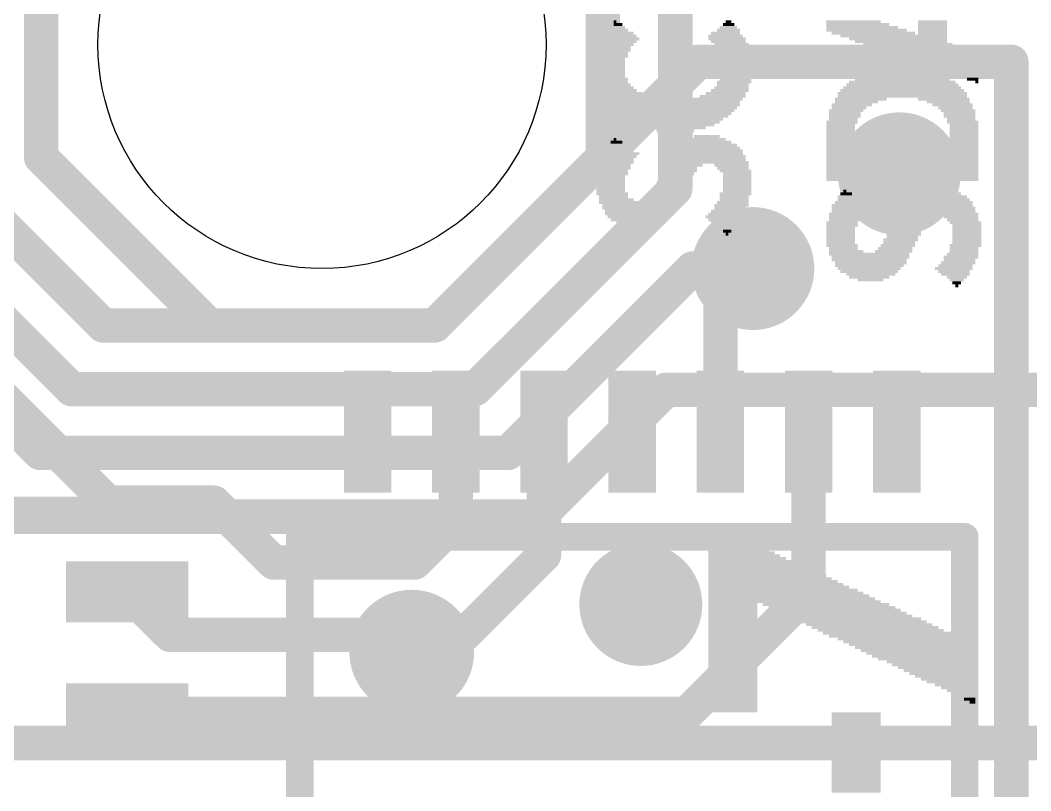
# Model space of a CAD drawing. Extents: x -0.1 to 50.9, y -0.1 to 23.
# Drawn here: x 38.29 to 45.74, y 11.64 to 17.32 of the extents above; entities that cross this region are included whole.
import ezdxf

# ---------------------------------------------------------------- set-up
doc = ezdxf.new("R2010")
doc.units = 0
for name, color, linetype in [('1', 12, 'CONTINUOUS'), ('16', 5, 'CONTINUOUS'), ('18', 110, 'CONTINUOUS'), ('20', 53, 'CONTINUOUS'), ('200', 40, 'CONTINUOUS'), ('22', 6, 'CONTINUOUS')]:
    doc.layers.add(name, color=color, linetype=linetype)

# ---------------------------------------------------------------- blocks, each defined once
blk = doc.blocks.new('RECT')
blk.add_solid([(-0.5, -0.5), (0.5, -0.5), (-0.5, 0.5), (0.5, 0.5)])
blk = doc.blocks.new('ROUNDV')
at = {"const_width": 0.5}
blk.add_lwpolyline([(0, -0.25, 1), (0, 0.25, 1), (0, -0.25)], format="xyb", dxfattribs=at)

msp = doc.modelspace()

# ---------------------------------------------------------------- linework, layer by layer
at = {"layer": '1', "const_width": 0.254}
for points in [[(42.5831, 18.0397), (42.5831, 16.3138)], [(43.1165, 17.7165), (43.1165, 16.082)], [(38.9001, 15.0749), (36.83, 17.145)], [(42.5831, 16.3138), (41.3442, 15.0749)], [(38.6683, 14.605), (37.0808, 16.1925)], [(43.1165, 16.082), (41.6395, 14.605)], [(37.0394, 15.5321), (38.4364, 14.1351)], [(43.2435, 15.494), (41.8846, 14.1351)], [(43.2435, 15.494), (43.688, 15.494)], [(41.3442, 15.0749), (38.9001, 15.0749)], [(41.6395, 14.605), (38.6683, 14.605)], [(43.048, 14.6), (42.1132, 13.6652)], [(49.403, 14.6), (43.048, 14.6)], [(38.4364, 14.1351), (41.8846, 14.1351)], [(38.1411, 13.6652), (42.1132, 13.6652)], [(49.3395, 11.9965), (37.724, 11.9965)]]:
    msp.add_lwpolyline(points, dxfattribs=at)
at = {"layer": '1', "const_width": 0.127}
for points in [[(42.628, 16.2689, 1), (42.5382, 16.3587)], [(42.5196, 16.3138, 1), (42.6466, 16.3138)], [(43.1614, 16.0371, 1), (43.0716, 16.1269)], [(43.053, 16.082, 1), (43.18, 16.082)], [(43.2435, 15.5575, 1), (43.2435, 15.4305)], [(43.2884, 15.4491, 1), (43.1986, 15.5389)], [(43.688, 15.4305, 1), (43.688, 15.5575)], [(38.9001, 15.1384, 1), (38.9001, 15.0114)], [(41.3442, 15.0114, 1), (41.3442, 15.1384)], [(38.8552, 15.03, 1), (38.945, 15.1198)], [(41.2993, 15.1198, 1), (41.3891, 15.03)], [(38.6683, 14.6685, 1), (38.6683, 14.5415)], [(38.6234, 14.5601, 1), (38.7132, 14.6499)], [(41.5946, 14.6499, 1), (41.6844, 14.5601)], [(41.6395, 14.5415, 1), (41.6395, 14.6685)], [(43.048, 14.6635, 1), (43.048, 14.5365)], [(43.0929, 14.5551, 1), (43.0031, 14.6449)], [(38.4364, 14.1986, 1), (38.4364, 14.0716)], [(38.3915, 14.0902, 1), (38.4813, 14.18)], [(41.8397, 14.18, 1), (41.9295, 14.0902)], [(41.8846, 14.0716, 1), (41.8846, 14.1986)], [(42.1132, 13.6017, 1), (42.1132, 13.7287)], [(42.0683, 13.7101, 1), (42.1581, 13.6203)]]:
    msp.add_lwpolyline(points, format="xyb", dxfattribs=at)
at = {"layer": '16', "const_width": 0.254}
for points in [[(38.4429, 17.9762), (38.4429, 16.3138)], [(41.3442, 15.0749), (43.2873, 17.018)], [(43.2873, 17.018), (45.593, 17.018)], [(45.593, 17.018), (45.593, 7.62)], [(38.4429, 16.3138), (39.6818, 15.0749)], [(43.688, 15.494), (43.449, 15.255)], [(43.449, 15.255), (43.449, 14.2915)], [(39.6818, 15.0749), (41.3442, 15.0749)], [(37.846, 14.859), (38.9372, 13.7678)], [(41.499, 14.2915), (41.499, 13.6315)], [(42.149, 13.3835), (42.149, 14.2915)], [(44.099, 13.111), (44.099, 14.2915)], [(38.9372, 13.7678), (39.7168, 13.7678)], [(39.7168, 13.7678), (40.1577, 13.3269)], [(41.499, 13.6315), (41.1945, 13.3269)], [(41.559, 12.7935), (42.149, 13.3835)], [(41.1945, 13.3269), (40.1577, 13.3269)], [(39.077, 13.111), (39.3945, 12.7935)], [(43.199, 12.211), (44.099, 13.111)], [(41.559, 12.7935), (39.3945, 12.7935)], [(39.077, 12.211), (43.199, 12.211)]]:
    msp.add_lwpolyline(points, dxfattribs=at)
at = {"layer": '16', "const_width": 0.127}
for points in [[(43.2873, 17.0815, 1), (43.2873, 16.9545)], [(43.3322, 16.9731, 1), (43.2424, 17.0629)], [(45.6565, 17.018, 1), (45.5295, 17.018)], [(45.593, 16.9545, 1), (45.593, 17.0815)], [(38.4878, 16.3587, 1), (38.398, 16.2689)], [(38.3794, 16.3138, 1), (38.5064, 16.3138)], [(43.7329, 15.4491, 1), (43.6431, 15.5389)], [(43.5125, 15.255, 1), (43.3855, 15.255)], [(43.4041, 15.2999, 1), (43.4939, 15.2101)], [(39.6818, 15.1384, 1), (39.6818, 15.0114)], [(41.3442, 15.0114, 1), (41.3442, 15.1384)], [(39.6369, 15.03, 1), (39.7267, 15.1198)], [(41.2993, 15.1198, 1), (41.3891, 15.03)], [(41.5625, 14.2915, 1), (41.4355, 14.2915)], [(42.2125, 14.2915, 1), (42.0855, 14.2915)], [(44.1625, 14.2915, 1), (44.0355, 14.2915)], [(43.3855, 14.2915, 1), (43.5125, 14.2915)], [(38.9372, 13.8313, 1), (38.9372, 13.7043)], [(38.8923, 13.7229, 1), (38.9821, 13.8127)], [(39.7617, 13.8127, 1), (39.6718, 13.7229)], [(39.7168, 13.7043, 1), (39.7168, 13.8313)], [(41.5439, 13.5865, 1), (41.4541, 13.6764)], [(41.4355, 13.6315, 1), (41.5625, 13.6315)], [(42.1939, 13.3386, 1), (42.1041, 13.4284)], [(40.1577, 13.3904, 1), (40.1577, 13.2634)], [(40.1127, 13.282, 1), (40.2026, 13.3718)], [(41.1495, 13.3718, 1), (41.2394, 13.282)], [(41.1945, 13.2634, 1), (41.1945, 13.3904)], [(42.0855, 13.3835, 1), (42.2125, 13.3835)], [(39.1219, 13.1559, 1), (39.0321, 13.0661)], [(44.1439, 13.0661, 1), (44.0541, 13.1559)], [(44.0355, 13.111, 1), (44.1625, 13.111)], [(39.3945, 12.857, 1), (39.3945, 12.73)], [(39.3496, 12.7486, 1), (39.4394, 12.8384)], [(41.5141, 12.8384, 1), (41.6039, 12.7486)], [(41.559, 12.73, 1), (41.559, 12.857)], [(39.077, 12.2745, 1), (39.077, 12.1475)], [(43.1541, 12.2559, 1), (43.2439, 12.1661)], [(43.199, 12.1475, 1), (43.199, 12.2745)]]:
    msp.add_lwpolyline(points, format="xyb", dxfattribs=at)
at = {"layer": '20'}
msp.add_circle((40.513, 17.145), 1.651, dxfattribs=at)
at = {"layer": '22', "const_width": 0.2032}
for points in [[(39.627, 13.711), (36.827, 13.711)], [(45.249, 13.5165), (40.349, 13.5165)], [(40.349, 13.5165), (40.349, 9.2165)], [(45.249, 9.2165), (45.249, 13.5165)]]:
    msp.add_lwpolyline(points, dxfattribs=at)
at = {"layer": '22'}
for points, const_width in [([(39.627, 13.6602, 1), (39.627, 13.7618)], 0.1016), ([(40.349, 13.5673, 1), (40.349, 13.4657)], 0.1016), ([(40.3998, 13.5165, 1), (40.2982, 13.5165)], 0.1016), ([(45.2998, 13.5165, 1), (45.1982, 13.5165)], 0.1016), ([(45.249, 13.4657, 1), (45.249, 13.5673)], 0.1016), ([(41.174, 12.4367, 1), (41.174, 12.8963, 1), (41.174, 12.4367)], 0.4596)]:
    msp.add_lwpolyline(points, format="xyb", dxfattribs=dict(at, const_width=const_width))

# ---------------------------------------------------------------- block references
at = {"layer": '16', "xscale": 0.35, "yscale": 0.9}
for p in [(40.849, 14.2915), (41.499, 14.2915), (42.149, 14.2915), (42.799, 14.2915), (43.449, 14.2915), (44.099, 14.2915), (44.749, 14.2915)]:
    msp.add_blockref('RECT', p, dxfattribs=at)
at = {"layer": '16', "xscale": 0.45, "yscale": 0.9, "rotation": 270}
for p in [(39.077, 13.111), (39.077, 12.211)]:
    msp.add_blockref('RECT', p, dxfattribs=at)
at = {"layer": '18', "xscale": 0.9064, "yscale": 0.9064}
for p in [(44.7675, 16.1925), (44.7675, 16.1925), (43.688, 15.494), (43.688, 15.494), (42.8625, 13.0175), (42.8625, 13.0175)]:
    msp.add_blockref('ROUNDV', p, dxfattribs=at)
at = {"layer": '200'}
for p, xscale, yscale in [((42.6936, 17.272), 0.1041, 0.0213), ((42.672, 17.3143), 0.0203, 0.0211), ((42.6936, 17.2932), 0.0635, 0.0211), ((43.5077, 17.272), 0.127, 0.0213), ((43.5089, 17.2932), 0.0838, 0.0211), ((43.5089, 17.3143), 0.0432, 0.0211), ((44.4297, 17.3143), 0.4013, 0.0211), ((44.4614, 17.2932), 0.4648, 0.0211), ((44.4932, 17.272), 0.5283, 0.0213), ((45.0113, 17.3143), 0.2134, 0.0211), ((45.0113, 17.2932), 0.2134, 0.0211), ((45.0113, 17.272), 0.2134, 0.0213), ((42.7037, 17.2297), 0.2108, 0.0211), ((42.7152, 17.2085), 0.2337, 0.0213), ((42.6936, 17.2508), 0.1499, 0.0211), ((43.4873, 17.2085), 0.254, 0.0213), ((43.4873, 17.2297), 0.2134, 0.0211), ((43.5089, 17.2508), 0.1702, 0.0211), ((44.5249, 17.2508), 0.5918, 0.0211), ((44.577, 17.2297), 0.6147, 0.0211), ((44.7256, 17.2085), 0.7849, 0.0213), ((45.0113, 17.2508), 0.2134, 0.0211), ((45.0113, 17.2297), 0.2134, 0.0211), ((42.672, 17.1238), 0.2337, 0.0211), ((42.6822, 17.145), 0.254, 0.0213), ((42.705, 17.1662), 0.254, 0.0211), ((42.7152, 17.1873), 0.2743, 0.0211), ((43.4975, 17.1873), 0.2743, 0.0211), ((43.5077, 17.1662), 0.254, 0.0211), ((43.5305, 17.145), 0.254, 0.0213), ((43.5407, 17.1238), 0.2337, 0.0211), ((44.7573, 17.1873), 0.7214, 0.0211), ((44.7789, 17.1662), 0.6782, 0.0211), ((44.831, 17.145), 0.6553, 0.0213), ((44.8945, 17.1238), 0.6553, 0.0211), ((42.6517, 17.0815), 0.2337, 0.0213), ((42.6517, 17.0603), 0.2337, 0.0211), ((42.672, 17.1027), 0.2337, 0.0211), ((43.5407, 17.1027), 0.2337, 0.0211), ((43.5508, 17.0815), 0.2134, 0.0213), ((43.561, 17.0603), 0.2337, 0.0211), ((44.958, 17.1027), 0.6553, 0.0211), ((45.0215, 17.0815), 0.6553, 0.0213), ((45.0533, 17.0603), 0.5918, 0.0211), ((42.6403, 17.0392), 0.2108, 0.0211), ((42.6403, 17.018), 0.2108, 0.0213), ((42.6403, 16.9968), 0.2108, 0.0211), ((42.6403, 16.9757), 0.2108, 0.0211), ((43.5724, 17.0392), 0.2108, 0.0211), ((43.5724, 17.018), 0.2108, 0.0213), ((43.5724, 16.9968), 0.2108, 0.0211), ((43.5724, 16.9757), 0.2108, 0.0211), ((44.7891, 16.9757), 0.2769, 0.0211), ((45.085, 17.0392), 0.5283, 0.0211), ((45.1168, 17.018), 0.4648, 0.0213), ((45.1485, 16.9968), 0.4013, 0.0211), ((45.1803, 16.9757), 0.3378, 0.0211), ((42.6403, 16.9545), 0.2108, 0.0213), ((42.6403, 16.9333), 0.2108, 0.0211), ((42.6403, 16.9122), 0.2108, 0.0211), ((43.561, 16.9122), 0.2337, 0.0211), ((43.5724, 16.9545), 0.2108, 0.0213), ((43.5724, 16.9333), 0.2108, 0.0211), ((44.7891, 16.9122), 0.6579, 0.0211), ((44.7891, 16.9333), 0.5715, 0.0211), ((44.7891, 16.9545), 0.4445, 0.0213), ((45.212, 16.9545), 0.2743, 0.0213), ((45.2438, 16.9333), 0.2108, 0.0211), ((45.2755, 16.9122), 0.1473, 0.0211), ((42.6517, 16.891), 0.2337, 0.0213), ((42.6618, 16.8698), 0.2134, 0.0211), ((42.672, 16.8487), 0.2337, 0.0211), ((42.6822, 16.8275), 0.254, 0.0213), ((43.5305, 16.8275), 0.254, 0.0213), ((43.5508, 16.8698), 0.254, 0.0211), ((43.5407, 16.8487), 0.2337, 0.0211), ((43.561, 16.891), 0.2337, 0.0213), ((44.7891, 16.8275), 0.8661, 0.0213), ((44.7891, 16.8487), 0.8255, 0.0211), ((44.7891, 16.8698), 0.7849, 0.0211), ((44.7891, 16.891), 0.6985, 0.0213), ((45.3073, 16.891), 0.0838, 0.0213), ((45.339, 16.8698), 0.0203, 0.0211), ((42.705, 16.8063), 0.254, 0.0211), ((42.7253, 16.7852), 0.2946, 0.0211), ((42.7571, 16.764), 0.3175, 0.0213), ((43.4657, 16.764), 0.3378, 0.0213), ((43.4873, 16.7852), 0.2946, 0.0211), ((43.5191, 16.8063), 0.2769, 0.0211), ((44.7891, 16.7852), 0.9525, 0.0211), ((44.7891, 16.764), 0.9525, 0.0213), ((44.7891, 16.8063), 0.9119, 0.0211), ((42.7888, 16.7428), 0.381, 0.0211), ((43.1063, 16.7217), 0.9754, 0.0211), ((43.1063, 16.6793), 0.9296, 0.0211), ((43.1178, 16.7005), 0.9525, 0.0213), ((43.4238, 16.7428), 0.381, 0.0211), ((44.4183, 16.7005), 0.2972, 0.0213), ((44.3967, 16.6793), 0.254, 0.0211), ((44.483, 16.7428), 0.381, 0.0211), ((44.4513, 16.7217), 0.3175, 0.0211), ((45.0952, 16.7428), 0.381, 0.0211), ((45.1269, 16.7217), 0.3175, 0.0211), ((45.1599, 16.7005), 0.2972, 0.0213), ((45.1815, 16.6793), 0.254, 0.0211), ((43.1063, 16.6582), 0.889, 0.0211), ((43.1063, 16.637), 0.8484, 0.0213), ((43.1165, 16.6158), 0.7823, 0.0211), ((44.3763, 16.6582), 0.254, 0.0211), ((44.3662, 16.637), 0.2337, 0.0213), ((44.3662, 16.6158), 0.2337, 0.0211), ((45.2018, 16.6582), 0.254, 0.0211), ((45.212, 16.637), 0.2337, 0.0213), ((45.212, 16.6158), 0.2337, 0.0211), ((43.1063, 16.5947), 0.7214, 0.0211), ((43.1165, 16.5735), 0.6553, 0.0213), ((43.1178, 16.5523), 0.5715, 0.0211), ((43.1178, 16.5312), 0.4445, 0.0211), ((44.3344, 16.5523), 0.2108, 0.0211), ((44.3344, 16.5312), 0.2108, 0.0211), ((44.3446, 16.5735), 0.2311, 0.0213), ((44.3548, 16.5947), 0.2108, 0.0211), ((45.2234, 16.5947), 0.2108, 0.0211), ((45.2336, 16.5735), 0.2311, 0.0213), ((45.2438, 16.5523), 0.2108, 0.0211), ((45.2438, 16.5312), 0.2108, 0.0211), ((43.1165, 16.51), 0.2743, 0.0213), ((43.3489, 16.4677), 0.1905, 0.0211), ((44.3344, 16.51), 0.2108, 0.0213), ((44.3344, 16.4888), 0.2108, 0.0211), ((44.3344, 16.4677), 0.2108, 0.0211), ((45.2438, 16.51), 0.2108, 0.0213), ((45.2438, 16.4888), 0.2108, 0.0211), ((45.2438, 16.4677), 0.2108, 0.0211), ((42.7037, 16.383), 0.1702, 0.0213), ((42.6822, 16.4042), 0.127, 0.0211), ((42.6834, 16.4253), 0.0838, 0.0211), ((42.672, 16.4465), 0.0203, 0.0213), ((43.3489, 16.4042), 0.4445, 0.0211), ((43.3603, 16.383), 0.4674, 0.0213), ((43.3502, 16.4253), 0.3607, 0.0211), ((43.3388, 16.4465), 0.2972, 0.0213), ((44.3344, 16.4465), 0.2108, 0.0213), ((44.3344, 16.4253), 0.2108, 0.0211), ((44.3344, 16.4042), 0.2108, 0.0211), ((44.3344, 16.383), 0.2108, 0.0213), ((45.2438, 16.4465), 0.2108, 0.0213), ((45.2438, 16.4253), 0.2108, 0.0211), ((45.2438, 16.4042), 0.2108, 0.0211), ((45.2438, 16.383), 0.2108, 0.0213), ((42.705, 16.3195), 0.254, 0.0213), ((42.7152, 16.3407), 0.2743, 0.0211), ((42.7037, 16.3618), 0.2108, 0.0211), ((43.3489, 16.3195), 0.5715, 0.0213), ((43.3502, 16.3407), 0.5283, 0.0211), ((43.3603, 16.3618), 0.508, 0.0211), ((44.3344, 16.3618), 0.2108, 0.0211), ((44.7891, 16.3407), 1.1201, 0.0211), ((44.7891, 16.3195), 1.1201, 0.0213), ((45.2438, 16.3618), 0.2108, 0.0211), ((42.672, 16.256), 0.2337, 0.0213), ((42.672, 16.2348), 0.2337, 0.0211), ((42.6822, 16.2772), 0.254, 0.0211), ((42.6936, 16.2983), 0.2311, 0.0211), ((43.1495, 16.2348), 0.254, 0.0211), ((43.3502, 16.2772), 0.6147, 0.0211), ((43.18, 16.256), 0.2743, 0.0213), ((43.3489, 16.2983), 0.5715, 0.0211), ((43.5305, 16.256), 0.254, 0.0213), ((43.5407, 16.2348), 0.2337, 0.0211), ((44.7891, 16.2983), 1.1201, 0.0211), ((44.7891, 16.2772), 1.1201, 0.0211), ((44.7891, 16.256), 1.1201, 0.0213), ((44.7891, 16.2348), 1.1201, 0.0211), ((42.6517, 16.2137), 0.2337, 0.0211), ((42.6517, 16.1925), 0.2337, 0.0213), ((42.6403, 16.1713), 0.2108, 0.0211), ((43.1267, 16.1925), 0.254, 0.0213), ((43.1165, 16.1713), 0.2337, 0.0211), ((43.1495, 16.2137), 0.254, 0.0211), ((43.561, 16.2137), 0.2337, 0.0211), ((43.5724, 16.1925), 0.2108, 0.0213), ((43.5724, 16.1713), 0.2108, 0.0211), ((44.7891, 16.2137), 1.1201, 0.0211), ((44.7891, 16.1925), 1.1201, 0.0213), ((44.7891, 16.1713), 1.1201, 0.0211), ((42.6403, 16.1502), 0.2108, 0.0211), ((42.6403, 16.129), 0.2108, 0.0213), ((42.6403, 16.1078), 0.2108, 0.0211), ((42.6403, 16.0867), 0.2108, 0.0211), ((43.086, 16.0867), 0.254, 0.0211), ((43.1063, 16.129), 0.254, 0.0213), ((43.0962, 16.1078), 0.2337, 0.0211), ((43.1165, 16.1502), 0.2337, 0.0211), ((43.5724, 16.1502), 0.2108, 0.0211), ((43.5724, 16.129), 0.2108, 0.0213), ((43.5724, 16.1078), 0.2108, 0.0211), ((43.5724, 16.0867), 0.2108, 0.0211), ((44.7891, 16.1502), 1.1201, 0.0211), ((45.0431, 16.0867), 0.1905, 0.0211), ((42.6517, 16.0443), 0.2337, 0.0211), ((42.6403, 16.0655), 0.2108, 0.0213), ((42.6618, 16.0232), 0.2134, 0.0211), ((43.0428, 16.0232), 0.254, 0.0211), ((43.0632, 16.0443), 0.254, 0.0211), ((43.0746, 16.0655), 0.2311, 0.0213), ((43.5508, 16.0232), 0.2134, 0.0211), ((43.561, 16.0443), 0.2337, 0.0211), ((43.5724, 16.0655), 0.2108, 0.0213), ((44.3763, 16.0232), 0.127, 0.0211), ((44.3763, 16.0443), 0.0864, 0.0211), ((44.3662, 16.0655), 0.0203, 0.0213), ((45.0431, 16.0232), 0.4445, 0.0211), ((45.0431, 16.0443), 0.3581, 0.0211), ((45.0329, 16.0655), 0.2972, 0.0213), ((42.8523, 15.9808), 0.5944, 0.0211), ((42.6822, 16.002), 0.254, 0.0213), ((42.8638, 15.9597), 0.5715, 0.0211), ((42.8523, 15.9385), 0.5486, 0.0213), ((43.0327, 16.002), 0.2743, 0.0213), ((43.5305, 15.9597), 0.254, 0.0211), ((43.5191, 15.9385), 0.2311, 0.0213), ((43.5407, 15.9808), 0.2337, 0.0211), ((43.5508, 16.002), 0.2134, 0.0213), ((44.4081, 15.9597), 0.2769, 0.0211), ((44.3967, 15.9385), 0.254, 0.0213), ((44.3979, 15.9808), 0.2108, 0.0211), ((44.3979, 16.002), 0.1702, 0.0213), ((45.0431, 15.9385), 0.5715, 0.0213), ((45.0431, 15.9597), 0.5309, 0.0211), ((45.0545, 15.9808), 0.508, 0.0211), ((45.0533, 16.002), 0.4648, 0.0213), ((42.8625, 15.9173), 0.5283, 0.0211), ((42.8523, 15.8962), 0.508, 0.0211), ((42.8523, 15.875), 0.4674, 0.0213), ((42.8523, 15.8538), 0.4216, 0.0211), ((43.4772, 15.875), 0.2743, 0.0213), ((43.4873, 15.8962), 0.254, 0.0211), ((43.4772, 15.8538), 0.2337, 0.0211), ((43.5077, 15.9173), 0.254, 0.0211), ((44.3763, 15.8962), 0.254, 0.0211), ((44.3662, 15.875), 0.2337, 0.0213), ((44.3662, 15.8538), 0.2337, 0.0211), ((44.3865, 15.9173), 0.2337, 0.0211), ((44.8412, 15.8538), 0.254, 0.0211), ((45.0431, 15.8962), 0.6121, 0.0211), ((44.8742, 15.875), 0.2743, 0.0213), ((45.0431, 15.9173), 0.5715, 0.0211), ((45.2222, 15.875), 0.254, 0.0213), ((45.2336, 15.8538), 0.2311, 0.0211), ((42.8625, 15.8327), 0.3607, 0.0211), ((42.8523, 15.8115), 0.2946, 0.0213), ((42.8638, 15.7903), 0.1905, 0.0211), ((43.4873, 15.8327), 0.2134, 0.0211), ((43.4975, 15.8115), 0.1473, 0.0213), ((43.4975, 15.7903), 0.1067, 0.0211), ((44.3344, 15.7903), 0.2108, 0.0211), ((44.3446, 15.8327), 0.2311, 0.0211), ((44.3446, 15.8115), 0.2311, 0.0213), ((44.8208, 15.8115), 0.254, 0.0213), ((44.8107, 15.7903), 0.2337, 0.0211), ((44.8412, 15.8327), 0.254, 0.0211), ((45.2552, 15.8327), 0.2337, 0.0211), ((45.2653, 15.8115), 0.2134, 0.0213), ((45.2653, 15.7903), 0.2134, 0.0211), ((43.4988, 15.7692), 0.0635, 0.0211), ((43.4975, 15.748), 0.0203, 0.0213), ((44.3344, 15.7692), 0.2108, 0.0211), ((44.3344, 15.748), 0.2108, 0.0213), ((44.3344, 15.7268), 0.2108, 0.0211), ((44.3344, 15.7057), 0.2108, 0.0211), ((44.7777, 15.7057), 0.254, 0.0211), ((44.8005, 15.748), 0.254, 0.0213), ((44.7891, 15.7268), 0.2311, 0.0211), ((44.8107, 15.7692), 0.2337, 0.0211), ((45.2653, 15.7692), 0.2134, 0.0211), ((45.2653, 15.748), 0.2134, 0.0213), ((45.2653, 15.7268), 0.2134, 0.0211), ((45.2653, 15.7057), 0.2134, 0.0211), ((44.3344, 15.6845), 0.2108, 0.0213), ((44.3446, 15.6633), 0.2311, 0.0211), ((44.3548, 15.6422), 0.2108, 0.0211), ((44.737, 15.6422), 0.254, 0.0211), ((44.7573, 15.6633), 0.254, 0.0211), ((44.7675, 15.6845), 0.2337, 0.0213), ((45.2552, 15.6633), 0.2337, 0.0211), ((45.2438, 15.6422), 0.2108, 0.0211), ((45.2653, 15.6845), 0.2134, 0.0213), ((44.3763, 15.621), 0.254, 0.0213), ((44.5453, 15.5998), 0.5918, 0.0211), ((44.5554, 15.5787), 0.5715, 0.0211), ((44.5453, 15.5575), 0.5512, 0.0213), ((44.7256, 15.621), 0.2769, 0.0213), ((45.2222, 15.5787), 0.254, 0.0211), ((45.212, 15.5575), 0.2337, 0.0213), ((45.2336, 15.5998), 0.2311, 0.0211), ((45.2438, 15.621), 0.2108, 0.0213), ((44.5567, 15.5363), 0.5283, 0.0211), ((44.5465, 15.5152), 0.508, 0.0211), ((44.5453, 15.494), 0.4648, 0.0213), ((45.1701, 15.494), 0.2769, 0.0213), ((45.1815, 15.5152), 0.254, 0.0211), ((45.2018, 15.5363), 0.254, 0.0211), ((44.5453, 15.4728), 0.4242, 0.0211), ((44.5567, 15.4517), 0.3607, 0.0211), ((44.5453, 15.4305), 0.2972, 0.0213), ((44.5554, 15.4093), 0.1905, 0.0211), ((45.1701, 15.4728), 0.2311, 0.0211), ((45.1803, 15.4517), 0.2108, 0.0211), ((45.1917, 15.4305), 0.1473, 0.0213), ((45.1917, 15.4093), 0.1067, 0.0211), ((45.1904, 15.3882), 0.0635, 0.0211), ((45.1917, 15.367), 0.0203, 0.0213), ((43.5508, 13.4408), 0.381, 0.0211), ((43.5826, 13.4197), 0.4445, 0.0211), ((43.6042, 13.3985), 0.4877, 0.0213), ((43.5293, 13.462), 0.3378, 0.0213), ((43.6245, 13.3773), 0.5283, 0.0211), ((43.6461, 13.3562), 0.5715, 0.0211), ((43.6677, 13.335), 0.6147, 0.0213), ((43.6994, 13.3138), 0.6782, 0.0211), ((43.7413, 13.2715), 0.762, 0.0213), ((43.7629, 13.2503), 0.8052, 0.0211), ((43.7198, 13.2927), 0.7188, 0.0211), ((43.7947, 13.2292), 0.8687, 0.0211), ((43.815, 13.208), 0.9093, 0.0213), ((43.8366, 13.1868), 0.9525, 0.0211), ((43.8582, 13.1657), 0.9957, 0.0211), ((43.9318, 13.1022), 1.143, 0.0211), ((43.8785, 13.1445), 1.0363, 0.0213), ((43.9103, 13.1233), 1.0998, 0.0211), ((43.9534, 13.081), 1.1862, 0.0213), ((43.9953, 13.0387), 1.27, 0.0211), ((43.9738, 13.0598), 1.2268, 0.0211), ((43.5407, 13.0175), 0.3607, 0.0213), ((43.5407, 12.9963), 0.3607, 0.0211), ((43.5407, 12.9752), 0.3607, 0.0211), ((43.5407, 12.954), 0.3607, 0.0213), ((44.2278, 13.0175), 0.9322, 0.0213), ((44.2709, 12.9963), 0.9322, 0.0211), ((44.3128, 12.9752), 0.9296, 0.0211), ((44.3548, 12.954), 0.9322, 0.0213), ((43.5407, 12.9328), 0.3607, 0.0211), ((43.5407, 12.9117), 0.3607, 0.0211), ((43.5407, 12.8905), 0.3607, 0.0213), ((44.4081, 12.9328), 0.9119, 0.0211), ((44.4614, 12.9117), 0.9322, 0.0211), ((44.5033, 12.8905), 0.9296, 0.0213), ((43.5407, 12.8693), 0.3607, 0.0211), ((43.5407, 12.8482), 0.3607, 0.0211), ((43.5407, 12.827), 0.3607, 0.0213), ((43.5407, 12.8058), 0.3607, 0.0211), ((44.5453, 12.8693), 0.9322, 0.0211), ((44.5884, 12.8482), 0.9322, 0.0211), ((44.6303, 12.827), 0.9296, 0.0213), ((44.6824, 12.8058), 0.9525, 0.0211), ((43.5407, 12.7847), 0.3607, 0.0211), ((43.5407, 12.7635), 0.3607, 0.0213), ((43.5407, 12.7423), 0.3607, 0.0211), ((44.7256, 12.7847), 0.9525, 0.0211), ((44.7789, 12.7635), 0.9322, 0.0213), ((44.8208, 12.7423), 0.9296, 0.0211), ((43.5407, 12.7212), 0.3607, 0.0211), ((43.5407, 12.7), 0.3607, 0.0213), ((43.5407, 12.6788), 0.3607, 0.0211), ((43.5407, 12.6577), 0.3607, 0.0211), ((44.8628, 12.7212), 0.9322, 0.0211), ((44.8843, 12.7), 0.889, 0.0213), ((44.9059, 12.6788), 0.8458, 0.0211), ((44.9263, 12.6577), 0.8052, 0.0211), ((43.5407, 12.6365), 0.3607, 0.0213), ((43.5407, 12.6153), 0.3607, 0.0211), ((43.5407, 12.5942), 0.3607, 0.0211), ((44.9478, 12.6365), 0.762, 0.0213), ((44.9694, 12.6153), 0.7188, 0.0211), ((45.0012, 12.5942), 0.6553, 0.0211), ((43.5407, 12.573), 0.3607, 0.0213), ((43.5407, 12.5518), 0.3607, 0.0211), ((43.5407, 12.5307), 0.3607, 0.0211), ((43.5407, 12.5095), 0.3607, 0.0213), ((45.0215, 12.573), 0.6147, 0.0213), ((45.0431, 12.5518), 0.5715, 0.0211), ((45.0647, 12.5307), 0.5283, 0.0211), ((45.085, 12.5095), 0.4877, 0.0213), ((43.5407, 12.4883), 0.3607, 0.0211), ((43.5407, 12.4672), 0.3607, 0.0211), ((43.5407, 12.446), 0.3607, 0.0213), ((45.1066, 12.4883), 0.4445, 0.0211), ((45.1282, 12.4672), 0.4013, 0.0211), ((45.1485, 12.446), 0.3607, 0.0213), ((43.5407, 12.4248), 0.3607, 0.0211), ((43.5407, 12.4037), 0.3607, 0.0211), ((43.5407, 12.3825), 0.3607, 0.0213), ((43.5407, 12.3613), 0.3607, 0.0211), ((45.1803, 12.4248), 0.2972, 0.0211), ((45.2018, 12.4037), 0.254, 0.0211), ((45.2234, 12.3825), 0.2108, 0.0213), ((45.2438, 12.3613), 0.1702, 0.0211), ((43.5407, 12.3402), 0.3607, 0.0211), ((43.5407, 12.319), 0.3607, 0.0213), ((43.5407, 12.2978), 0.3607, 0.0211), ((45.2653, 12.3402), 0.127, 0.0211), ((45.2869, 12.319), 0.0838, 0.0213), ((45.3073, 12.2978), 0.0432, 0.0211), ((43.5407, 12.2767), 0.3607, 0.0211), ((43.5407, 12.2555), 0.3607, 0.0213), ((43.5407, 12.2343), 0.3607, 0.0211), ((44.45, 12.2132), 0.3607, 0.0211), ((44.45, 12.192), 0.3607, 0.0213), ((44.45, 12.1708), 0.3607, 0.0211), ((44.45, 12.1497), 0.3607, 0.0211), ((44.45, 12.1285), 0.3607, 0.0213), ((44.45, 12.1073), 0.3607, 0.0211), ((44.45, 12.0862), 0.3607, 0.0211), ((44.45, 12.065), 0.3607, 0.0213), ((44.45, 12.0438), 0.3607, 0.0211), ((44.45, 12.0227), 0.3607, 0.0211), ((44.45, 12.0015), 0.3607, 0.0213), ((44.45, 11.9803), 0.3607, 0.0211), ((44.45, 11.9592), 0.3607, 0.0211), ((44.45, 11.938), 0.3607, 0.0213), ((44.45, 11.9168), 0.3607, 0.0211), ((44.45, 11.8957), 0.3607, 0.0211), ((44.45, 11.8745), 0.3607, 0.0213), ((44.45, 11.8533), 0.3607, 0.0211), ((44.45, 11.8322), 0.3607, 0.0211), ((44.45, 11.811), 0.3607, 0.0213), ((44.45, 11.7898), 0.3607, 0.0211), ((44.45, 11.7687), 0.3607, 0.0211), ((44.45, 11.7475), 0.3607, 0.0213), ((44.45, 11.7263), 0.3607, 0.0211), ((44.45, 11.7052), 0.3607, 0.0211), ((44.45, 11.684), 0.3607, 0.0213), ((44.45, 11.6628), 0.3607, 0.0211), ((44.45, 11.6417), 0.3607, 0.0211)]:
    msp.add_blockref('RECT', p, dxfattribs=dict(at, xscale=xscale, yscale=yscale))

doc.saveas('drawing.dxf')
